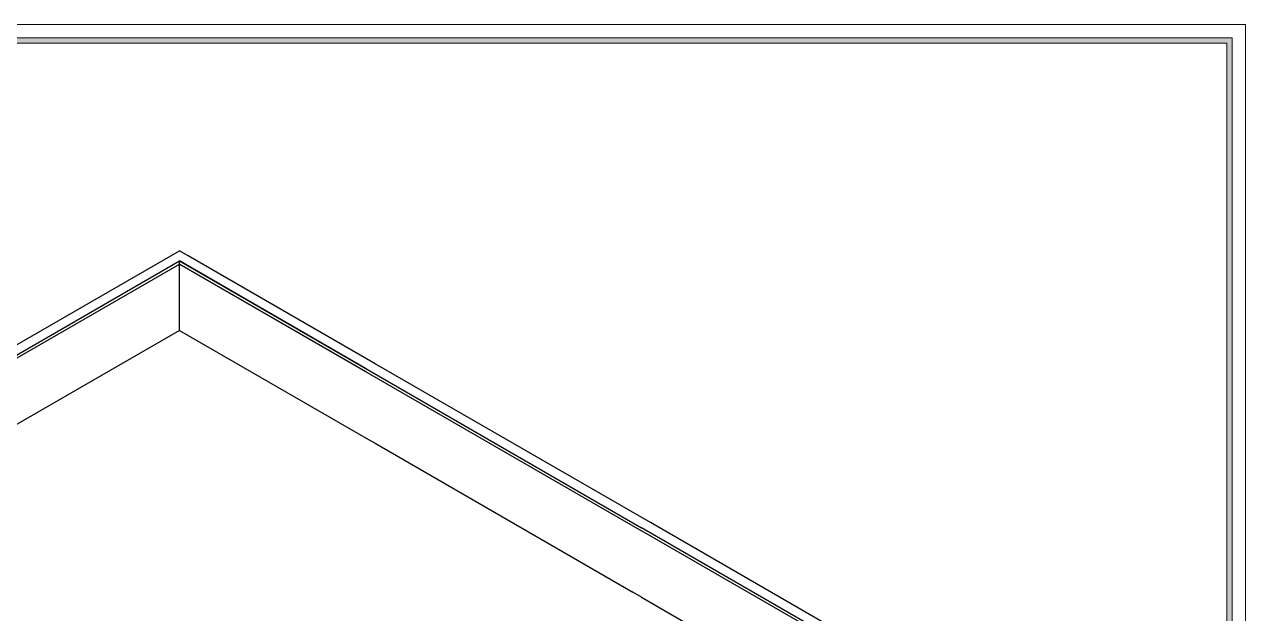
# Model space of a CAD drawing. Header units: metres. Extents: x 294 to 1101, y -498 to -355.
# Drawn here: x 931.4 to 950.94, y -388.33 to -378.91 of the extents above; entities that cross this region are included whole.
import ezdxf

# ---------------------------------------------------------------- set-up
doc = ezdxf.new("R2010")
doc.units = ezdxf.units.M
doc.layers.add('19-JARDINERIA', color=80, linetype='Continuous', lineweight=0)

msp = doc.modelspace()

# ---------------------------------------------------------------- hatches: boundary and pattern name
at = {"layer": '19-JARDINERIA'}
h = msp.add_hatch(color=251, dxfattribs=at)
h.paths.add_polyline_path([(901.202, -414.127), (950.723, -414.127), (950.723, -379.12), (901.202, -379.12)])
h.paths.add_polyline_path([(901.287, -414.041), (950.638, -414.041), (950.638, -379.205), (901.287, -379.205)], flags=16)

# ---------------------------------------------------------------- linework, layer by layer
for p, q in [((927.22, -386.374), (933.882, -382.527)), ((927.22, -386.537), (933.882, -382.691)), ((934.023, -382.609), (933.882, -382.527)), ((933.882, -382.74), (933.882, -382.691)), ((936.869, -384.416), (933.882, -382.691)), ((933.882, -382.691), (941.275, -386.959)), ((937.011, -384.334), (934.023, -382.609)), ((927.22, -386.586), (933.882, -382.74)), ((933.882, -382.74), (941.275, -387.008)), ((933.882, -383.638), (933.882, -382.74)), ((936.869, -384.465), (933.882, -382.74)), ((933.882, -383.801), (933.882, -383.638)), ((933.882, -383.801), (927.22, -387.648)), ((933.882, -383.801), (936.869, -385.526)), ((937.152, -384.416), (937.011, -384.334)), ((941.416, -386.877), (937.152, -384.416)), ((936.869, -385.526), (937.011, -385.608)), ((937.011, -385.608), (941.133, -387.988)), ((944.263, -388.685), (941.275, -386.959)), ((944.405, -388.603), (941.416, -386.877)), ((944.221, -388.709), (941.275, -387.008)), ((941.275, -388.07), (941.133, -387.988)), ((941.275, -388.07), (943.302, -389.24))]:
    msp.add_line(p, q)
at = {"layer": '19-JARDINERIA', "color": 251}
for points in [[(900.988, -414.34), (950.936, -414.34), (950.936, -378.907), (900.988, -378.907)], [(901.202, -414.127), (950.723, -414.127), (950.723, -379.12), (901.202, -379.12)], [(901.287, -414.041), (950.638, -414.041), (950.638, -379.205), (901.287, -379.205)]]:
    msp.add_lwpolyline(points, close=True, dxfattribs=at)

doc.saveas('drawing.dxf')
